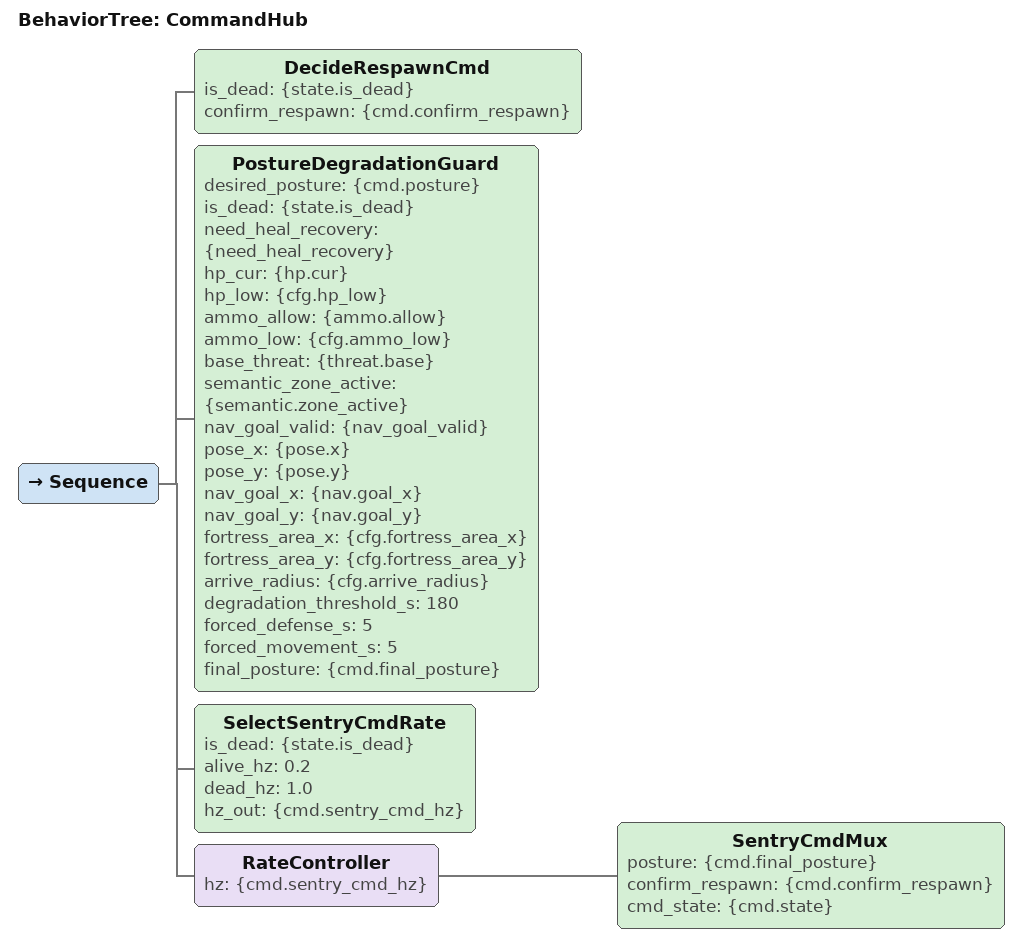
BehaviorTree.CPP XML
<?xml version="1.0" encoding="UTF-8"?>
<root BTCPP_format="4">

    <BehaviorTree ID="CommandHub">
        <Sequence>
            <!-- 姿态由各战术子树中的 SelectPosture 设置到 {cmd.posture}，
                 SentryCmdMux 仅负责读取并发布 -->

            <!-- Decide respawn confirm (sends 0 when alive, always free respawn) -->
            <DecideRespawnCmd is_dead="{state.is_dead}"
                              confirm_respawn="{cmd.confirm_respawn}"/>

            <!-- 姿态降级守卫：低于基地威胁/补弹/回血，高于普通遇敌及普通目标点 -->
            <PostureDegradationGuard desired_posture="{cmd.posture}"
                                     is_dead="{state.is_dead}"
                                     need_heal_recovery="{need_heal_recovery}"
                                     hp_cur="{hp.cur}"
                                     hp_low="{cfg.hp_low}"
                                     ammo_allow="{ammo.allow}"
                                     ammo_low="{cfg.ammo_low}"
                                     base_threat="{threat.base}"
                                     semantic_zone_active="{semantic.zone_active}"
                                     nav_goal_valid="{nav_goal_valid}"
                                     pose_x="{pose.x}"
                                     pose_y="{pose.y}"
                                     nav_goal_x="{nav.goal_x}"
                                     nav_goal_y="{nav.goal_y}"
                                     fortress_area_x="{cfg.fortress_area_x}"
                                     fortress_area_y="{cfg.fortress_area_y}"
                                     arrive_radius="{cfg.arrive_radius}"
                                     degradation_threshold_s="180"
                                     forced_defense_s="5"
                                     forced_movement_s="5"
                                     final_posture="{cmd.final_posture}"/>

            <SelectSentryCmdRate is_dead="{state.is_dead}"
                                 alive_hz="0.2"
                                 dead_hz="1.0"
                                 hz_out="{cmd.sentry_cmd_hz}"/>

            <RateController hz="{cmd.sentry_cmd_hz}">
                <SentryCmdMux posture="{cmd.final_posture}"
                              confirm_respawn="{cmd.confirm_respawn}"
                              cmd_state="{cmd.state}"/>
            </RateController>
        </Sequence>
    </BehaviorTree>
</root>
